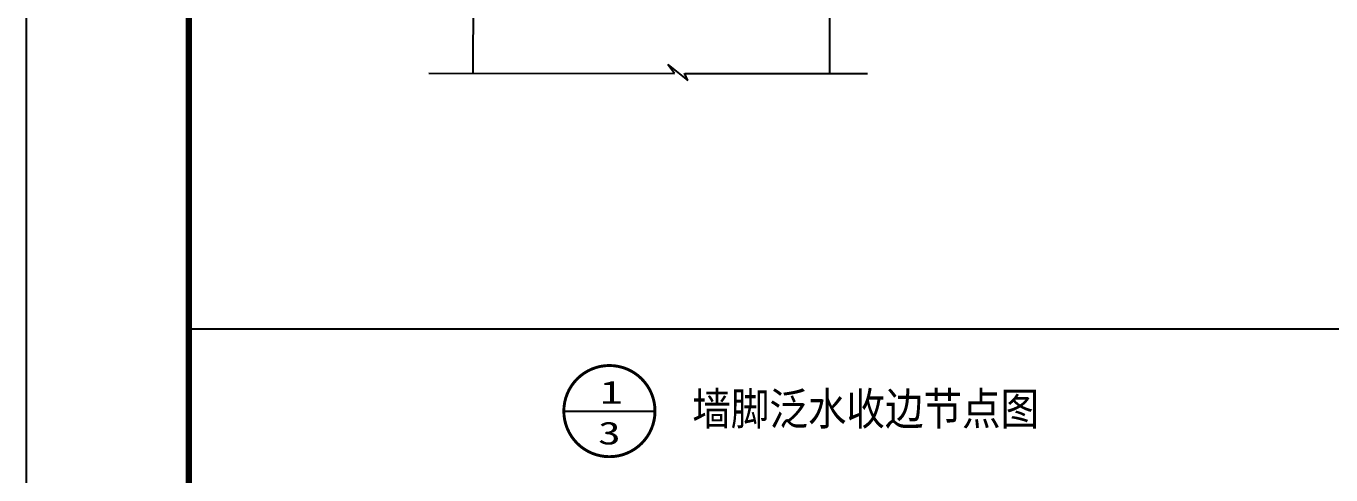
# Model space of a CAD drawing. Extents: x 1680110 to 2520911, y 137232 to 777463.
# Drawn here: x 2361418 to 2381453, y 200489 to 207380 of the extents above; entities that cross this region are included whole.
import ezdxf
from ezdxf.enums import TextEntityAlignment as Align

# ---------------------------------------------------------------- set-up
doc = ezdxf.new("R2010")
doc.units = 0
doc.header["$LTSCALE"] = 1000
doc.header["$MEASUREMENT"] = 0
for name, color, linetype in [('AXIS', 3, 'Continuous'), ('PUB_TEXT', 7, 'Continuous'), ('PUB_TITLE', 4, 'Continuous'), ('图框外框__细线', 253, 'Continuous'), ('尺寸线及数字', 7, 'Continuous'), ('详图符号', 7, 'Continuous')]:
    doc.layers.add(name, color=color, linetype=linetype)
doc.styles.add('_TCH_DYN', font='')
doc.styles.add('宋体', font='')
doc.styles.get('_TCH_DYN').set_extended_font_data('SimSun')
doc.styles.get('宋体').set_extended_font_data('NSimSun')

msp = doc.modelspace()

# ---------------------------------------------------------------- linework, layer by layer
at = {"layer": 'PUB_TITLE'}
msp.add_lwpolyline([(2361418.2, 179232.3), (2420818.7, 179232.3), (2420818.7, 221232.4), (2361418.2, 221232.4), (2361418.2, 179232.3)], dxfattribs=at)
at = {"layer": 'PUB_TITLE', "const_width": 100}
msp.add_lwpolyline([(2363918.2, 180232.3), (2419818.7, 180232.3), (2419818.7, 220232.4), (2363918.2, 220232.4), (2363918.2, 180232.3)], dxfattribs=at)
at = {"layer": '图框外框__细线'}
for p, q in [((2368287.3, 209280.7), (2368279.8, 206655.9)), ((2373757.9, 206651.1), (2373757.9, 209280.7)), ((2371270.4, 206792.9), (2371579.7, 206545)), ((2371372, 206653.3), (2371270.4, 206792.9)), ((2367600.7, 206656.4), (2371372, 206653.3)), ((2371579.7, 206545), (2371530.2, 206656.8)), ((2371531.8, 206653.3), (2374339.5, 206650.5))]:
    msp.add_line(p, q, dxfattribs=at)
at = {"layer": '尺寸线及数字', "color": 253}
msp.add_line((2363918.2, 202732.3), (2402510.2, 202732.3), dxfattribs=at)
at = {"layer": '详图符号', "color": 7}
msp.add_line((2369675.1, 201468.9), (2371075.1, 201468.9), dxfattribs=at)
at = {"layer": '详图符号', "const_width": 45}
msp.add_lwpolyline([(2371075.1, 201468.9, 1), (2369675.1, 201468.9, 1), (2371075.1, 201468.9, 1)], format="xyb", dxfattribs=at)

# ---------------------------------------------------------------- texts
at = {"layer": 'AXIS', "color": 0, "style": '_TCH_DYN', "width": 1.398437}
for s, p, p2 in [('1', (2370229.9, 201585.1), (2370579.9, 201585.1)), ('3', (2370200.1, 200956.9), (2370550.1, 200956.9))]:
    msp.add_text(s, height=350, dxfattribs=at).set_placement(p, p2, align=Align.FIT)
at = {"layer": 'PUB_TEXT', "color": 0, "style": '宋体', "width": 0.827409}
msp.add_text('墙脚泛水收边节点图', height=500, dxfattribs=at).set_placement((2371648, 201254.8), (2376973, 201254.8), align=Align.FIT)

doc.saveas('drawing.dxf')
